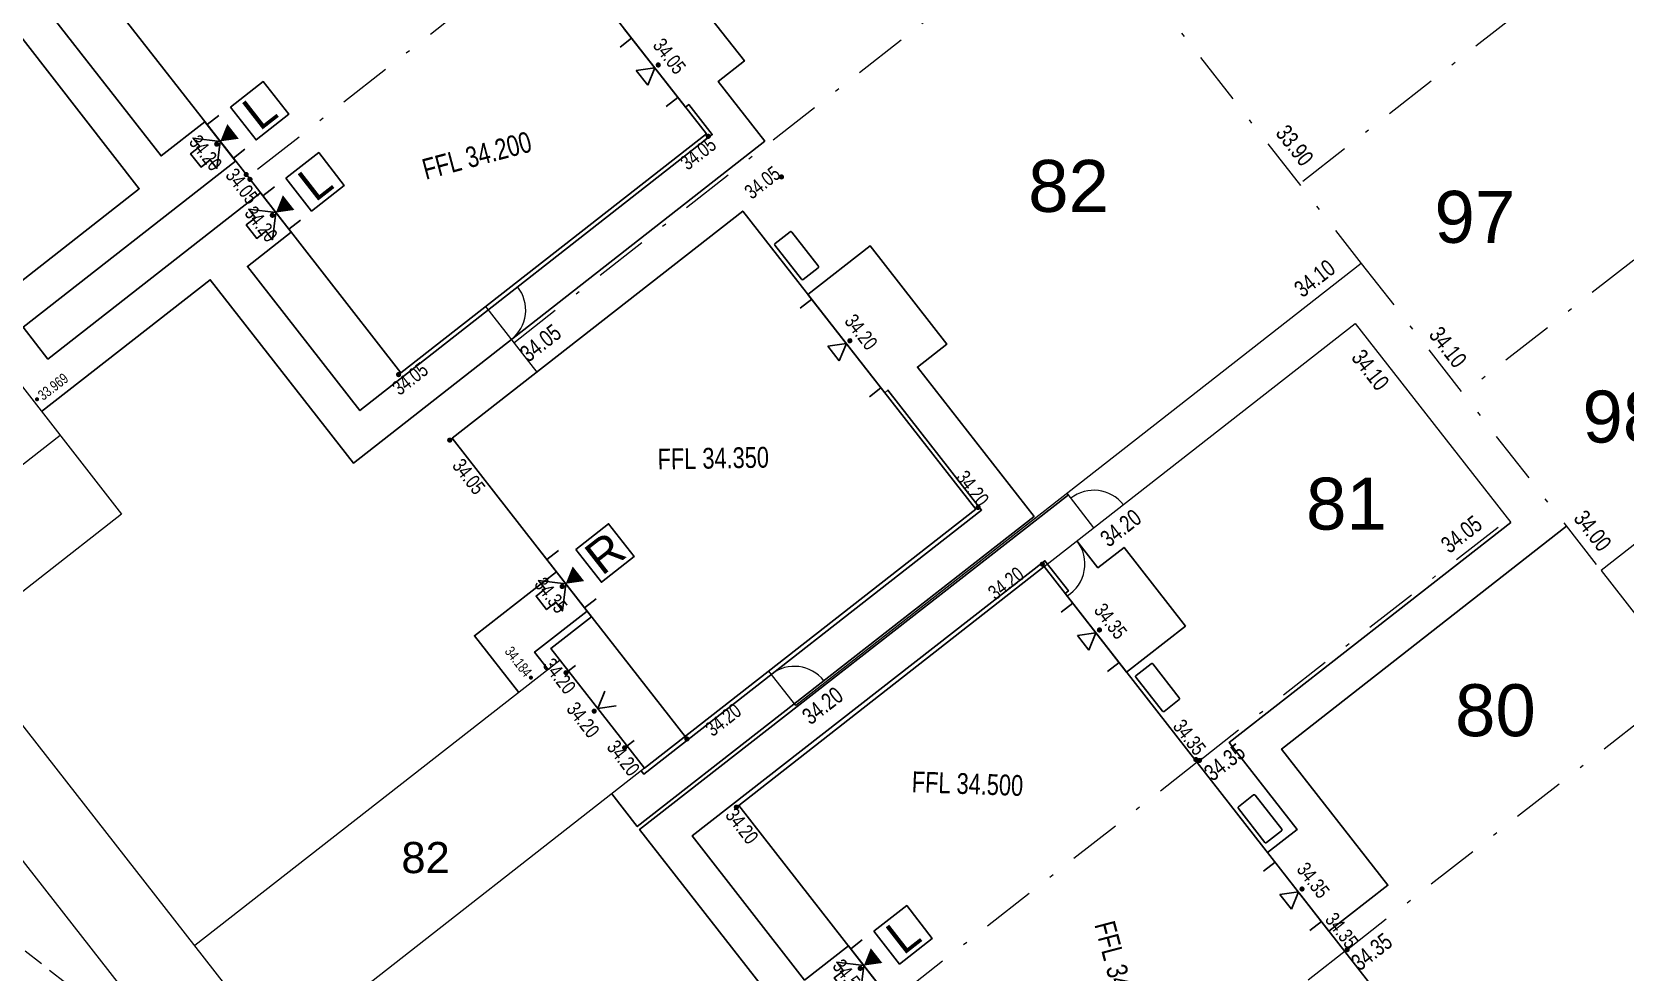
# Model space of a CAD drawing. Header units: metres. Extents: x 337936 to 338610, y 373199 to 374026.
# Drawn here: x 338052.65 to 338090.99, y 373736.12 to 373758.74 of the extents above; entities that cross this region are included whole.
import ezdxf

# ---------------------------------------------------------------- set-up
doc = ezdxf.new("R2010")
doc.units = ezdxf.units.M
doc.linetypes.add('DASHDOT', pattern=[25.4, 12.7, -6.35, 0, -6.35])
doc.linetypes.add('DASHED', pattern=[0.75, 0.5, -0.25])
for name, color, linetype in [('A-WH_HT-Access-Main', 252, 'Continuous'), ('A-WH_HT-Services-ASHP', 252, 'Continuous'), ('A-WH_HT-Wall-Party Wall Line', 252, 'Continuous'), ('A-WH_HT-Wall-Structure', 252, 'Continuous'), ('DGL-Paths', 252, 'Continuous'), ('EXTERNAL_WORKS_BACK_OF_FOOTWAY_LEVELS', 7, 'Continuous'), ('HOUSE_EXTERNAL_LEVELS', 7, 'Continuous'), ('HOUSE_SLAB_LEVEL', 7, 'Continuous'), ('PLOT_BOUNDARY_ANNOTATION', 7, 'Continuous')]:
    doc.layers.add(name, color=color, linetype=linetype)
doc.layers.add('A-WH_HT-Wall-Door Openings', color=252, linetype='Continuous', plot=False)
for name, color, linetype, lineweight in [('DGL_BT Gates', 252, 'Continuous', 9), ('DGL_BT Rear Fencing', 252, 'DASHDOT', 9), ('DGL_BT-Screen Fence', 252, 'FENCELINE2', 9), ('DGL_DRIVE', 252, 'Continuous', 9), ('DGL_Footpath', 252, 'Continuous', 9), ('DGL_Plot Parking', 252, 'Continuous', 9), ('DGL_PlotNo', 252, 'Continuous', 9), ('DGL_VERGE', 252, 'DASHED', 9)]:
    doc.layers.add(name, color=color, linetype=linetype, lineweight=lineweight)
doc.layers.add('HOUSE_DOORS', color=3, linetype='Continuous', true_color=0x00ff00)
doc.styles.add('AnnotativeArial', font='arial.ttf', dxfattribs={"height": 2})
doc.styles.add('ESTROAD', font='arial.ttf', dxfattribs={"width": 0.75})
doc.styles.get("Standard").update_dxf_attribs({"font": 'arial.ttf'})
doc.linetypes.add('FENCELINE2', pattern='A,6.35,-2.54,[132,ltypeshp.shx,S=2.54,R=0,X=-2.54,Y=0],-2.54,25.4', length=36.83)

msp = doc.modelspace()

# ---------------------------------------------------------------- hatches: boundary and pattern name
at = {"layer": 'EXTERNAL_WORKS_BACK_OF_FOOTWAY_LEVELS'}
h = msp.add_hatch(color=256, dxfattribs=at)
edge = h.paths.add_edge_path(flags=17)
edge.add_ellipse((338052.776, 373749.901), major_axis=(0.0354, 0.0354), ratio=1, start_angle=45, end_angle=225, ccw=False)
edge.add_ellipse((338052.776, 373749.901), major_axis=(0.0354, 0.0354), ratio=1, start_angle=225, end_angle=405, ccw=False)
h = msp.add_hatch(color=256, dxfattribs=at)
edge = h.paths.add_edge_path(flags=17)
edge.add_ellipse((338064.659, 373743.207), major_axis=(0.0354, 0.0354), ratio=1, start_angle=45, end_angle=225, ccw=False)
edge.add_ellipse((338064.659, 373743.207), major_axis=(0.0354, 0.0354), ratio=1, start_angle=225, end_angle=405, ccw=False)
at = {"layer": 'HOUSE_DOORS'}
for points in [[(338057.185, 373756.103), (338057.354, 373756.52), (338057.631, 373756.166)], [(338058.523, 373754.391), (338058.691, 373754.809), (338058.968, 373754.454)], [(338065.497, 373745.465), (338065.665, 373745.882), (338065.942, 373745.528)], [(338072.671, 373736.283), (338072.839, 373736.7), (338073.116, 373736.345)]]:
    msp.add_hatch(color=256, dxfattribs=at).paths.add_polyline_path(points, flags=17)
at = {"layer": 'HOUSE_EXTERNAL_LEVELS'}
h = msp.add_hatch(color=256, dxfattribs=at)
edge = h.paths.add_edge_path(flags=17)
edge.add_ellipse((338067.724, 373757.94), major_axis=(0.0448, 0.0448), ratio=1, start_angle=83, end_angle=263, ccw=False)
edge.add_ellipse((338067.724, 373757.94), major_axis=(0.0448, 0.0448), ratio=1, start_angle=263, end_angle=443, ccw=False)
h = msp.add_hatch(color=256, dxfattribs=at)
edge = h.paths.add_edge_path(flags=17)
edge.add_ellipse((338057.1, 373756.037), major_axis=(-0.0448, 0.0448), ratio=1, start_angle=172.9748, end_angle=352.9748, ccw=False)
edge.add_ellipse((338057.1, 373756.037), major_axis=(-0.0448, 0.0448), ratio=1, start_angle=-7.0252, end_angle=172.9748, ccw=False)
h = msp.add_hatch(color=256, dxfattribs=at)
edge = h.paths.add_edge_path(flags=17)
edge.add_ellipse((338068.928, 373756.224), major_axis=(0.0448, 0.0448), ratio=1, start_angle=263, end_angle=443, ccw=False)
edge.add_ellipse((338068.928, 373756.224), major_axis=(0.0448, 0.0448), ratio=1, start_angle=83, end_angle=263, ccw=False)
h = msp.add_hatch(color=256, dxfattribs=at)
edge = h.paths.add_edge_path(flags=17)
edge.add_ellipse((338057.809, 373755.305), major_axis=(-0.0448, 0.0448), ratio=1, start_angle=83, end_angle=263, ccw=False)
edge.add_ellipse((338057.809, 373755.305), major_axis=(-0.0448, 0.0448), ratio=1, start_angle=-97, end_angle=83, ccw=False)
h = msp.add_hatch(color=256, dxfattribs=at)
edge = h.paths.add_edge_path(flags=17)
edge.add_ellipse((338070.689, 373755.248), major_axis=(0.0448, 0.0448), ratio=1, start_angle=263, end_angle=443, ccw=False)
edge.add_ellipse((338070.689, 373755.248), major_axis=(0.0448, 0.0448), ratio=1, start_angle=83, end_angle=263, ccw=False)
h = msp.add_hatch(color=256, dxfattribs=at)
edge = h.paths.add_edge_path(flags=17)
edge.add_ellipse((338057.899, 373755.189), major_axis=(0.0448, 0.0448), ratio=1, start_angle=83, end_angle=263, ccw=False)
edge.add_ellipse((338057.899, 373755.189), major_axis=(0.0448, 0.0448), ratio=1, start_angle=263, end_angle=443, ccw=False)
h = msp.add_hatch(color=256, dxfattribs=at)
edge = h.paths.add_edge_path(flags=17)
edge.add_ellipse((338058.437, 373754.325), major_axis=(0.0448, 0.0448), ratio=1, start_angle=263, end_angle=443, ccw=False)
edge.add_ellipse((338058.437, 373754.325), major_axis=(0.0448, 0.0448), ratio=1, start_angle=83, end_angle=263, ccw=False)
h = msp.add_hatch(color=256, dxfattribs=at)
edge = h.paths.add_edge_path(flags=17)
edge.add_ellipse((338072.335, 373751.308), major_axis=(0.0448, 0.0448), ratio=1, start_angle=83, end_angle=263, ccw=False)
edge.add_ellipse((338072.335, 373751.308), major_axis=(0.0448, 0.0448), ratio=1, start_angle=263, end_angle=443, ccw=False)
h = msp.add_hatch(color=256, dxfattribs=at)
edge = h.paths.add_edge_path(flags=17)
edge.add_ellipse((338061.475, 373750.494), major_axis=(0.0448, 0.0448), ratio=1, start_angle=263, end_angle=443, ccw=False)
edge.add_ellipse((338061.475, 373750.494), major_axis=(0.0448, 0.0448), ratio=1, start_angle=83, end_angle=263, ccw=False)
h = msp.add_hatch(color=256, dxfattribs=at)
edge = h.paths.add_edge_path(flags=17)
edge.add_ellipse((338062.706, 373748.918), major_axis=(-0.0448, 0.0448), ratio=1, start_angle=-97, end_angle=83, ccw=False)
edge.add_ellipse((338062.706, 373748.918), major_axis=(-0.0448, 0.0448), ratio=1, start_angle=83, end_angle=263, ccw=False)
h = msp.add_hatch(color=256, dxfattribs=at)
edge = h.paths.add_edge_path(flags=17)
edge.add_ellipse((338075.421, 373747.301), major_axis=(-0.0448, 0.0448), ratio=1, start_angle=83, end_angle=263, ccw=False)
edge.add_ellipse((338075.421, 373747.301), major_axis=(-0.0448, 0.0448), ratio=1, start_angle=-97, end_angle=83, ccw=False)
h = msp.add_hatch(color=256, dxfattribs=at)
edge = h.paths.add_edge_path(flags=17)
edge.add_ellipse((338076.966, 373745.936), major_axis=(-0.0448, 0.0448), ratio=1, start_angle=172.9927, end_angle=352.9927, ccw=False)
edge.add_ellipse((338076.966, 373745.936), major_axis=(-0.0448, 0.0448), ratio=1, start_angle=-7.0073, end_angle=172.9927, ccw=False)
h = msp.add_hatch(color=256, dxfattribs=at)
edge = h.paths.add_edge_path(flags=17)
edge.add_ellipse((338065.411, 373745.398), major_axis=(0.0448, 0.0448), ratio=1, start_angle=263, end_angle=443, ccw=False)
edge.add_ellipse((338065.411, 373745.398), major_axis=(0.0448, 0.0448), ratio=1, start_angle=83, end_angle=263, ccw=False)
h = msp.add_hatch(color=256, dxfattribs=at)
edge = h.paths.add_edge_path(flags=17)
edge.add_ellipse((338078.34, 373744.353), major_axis=(0.0448, 0.0448), ratio=1, start_angle=83, end_angle=263, ccw=False)
edge.add_ellipse((338078.34, 373744.353), major_axis=(0.0448, 0.0448), ratio=1, start_angle=263, end_angle=443, ccw=False)
h = msp.add_hatch(color=256, dxfattribs=at)
edge = h.paths.add_edge_path(flags=17)
edge.add_ellipse((338065.505, 373743.325), major_axis=(0.0448, 0.0448), ratio=1, start_angle=-7, end_angle=173, ccw=False)
edge.add_ellipse((338065.505, 373743.325), major_axis=(0.0448, 0.0448), ratio=1, start_angle=173, end_angle=353, ccw=False)
h = msp.add_hatch(color=256, dxfattribs=at)
edge = h.paths.add_edge_path(flags=17)
edge.add_ellipse((338066.183, 373742.401), major_axis=(-0.0448, 0.0448), ratio=1, start_angle=173, end_angle=353, ccw=False)
edge.add_ellipse((338066.183, 373742.401), major_axis=(-0.0448, 0.0448), ratio=1, start_angle=-7, end_angle=173, ccw=False)
h = msp.add_hatch(color=256, dxfattribs=at)
edge = h.paths.add_edge_path(flags=17)
edge.add_ellipse((338066.915, 373741.52), major_axis=(0.0448, 0.0448), ratio=1, start_angle=-7, end_angle=173, ccw=False)
edge.add_ellipse((338066.915, 373741.52), major_axis=(0.0448, 0.0448), ratio=1, start_angle=173, end_angle=353, ccw=False)
h = msp.add_hatch(color=256, dxfattribs=at)
edge = h.paths.add_edge_path(flags=17)
edge.add_ellipse((338068.413, 373741.732), major_axis=(0.0448, 0.0448), ratio=1, start_angle=83, end_angle=263, ccw=False)
edge.add_ellipse((338068.413, 373741.732), major_axis=(0.0448, 0.0448), ratio=1, start_angle=263, end_angle=443, ccw=False)
h = msp.add_hatch(color=256, dxfattribs=at)
edge = h.paths.add_edge_path(flags=17)
edge.add_ellipse((338080.659, 373741.239), major_axis=(0.0448, 0.0448), ratio=1, start_angle=172.8114, end_angle=352.8114, ccw=False)
edge.add_ellipse((338080.659, 373741.239), major_axis=(0.0448, 0.0448), ratio=1, start_angle=-7.1886, end_angle=172.8114, ccw=False)
h = msp.add_hatch(color=256, dxfattribs=at)
edge = h.paths.add_edge_path(flags=17)
edge.add_ellipse((338080.747, 373741.215), major_axis=(0.0448, 0.0448), ratio=1, start_angle=83, end_angle=263, ccw=False)
edge.add_ellipse((338080.747, 373741.215), major_axis=(0.0448, 0.0448), ratio=1, start_angle=263, end_angle=443, ccw=False)
h = msp.add_hatch(color=256, dxfattribs=at)
edge = h.paths.add_edge_path(flags=17)
edge.add_ellipse((338069.604, 373740.092), major_axis=(0.0448, 0.0448), ratio=1, start_angle=-7.0252, end_angle=172.9748, ccw=False)
edge.add_ellipse((338069.604, 373740.092), major_axis=(0.0448, 0.0448), ratio=1, start_angle=172.9748, end_angle=352.9748, ccw=False)
h = msp.add_hatch(color=256, dxfattribs=at)
edge = h.paths.add_edge_path(flags=17)
edge.add_ellipse((338083.215, 373738.123), major_axis=(-0.0448, 0.0448), ratio=1, start_angle=-7.1886, end_angle=172.8114, ccw=False)
edge.add_ellipse((338083.215, 373738.123), major_axis=(-0.0448, 0.0448), ratio=1, start_angle=172.8114, end_angle=352.8114, ccw=False)
h = msp.add_hatch(color=256, dxfattribs=at)
edge = h.paths.add_edge_path(flags=17)
edge.add_ellipse((338084.301, 373736.666), major_axis=(0.0448, 0.0448), ratio=1, start_angle=172.8114, end_angle=352.8114, ccw=False)
edge.add_ellipse((338084.301, 373736.666), major_axis=(0.0448, 0.0448), ratio=1, start_angle=-7.1886, end_angle=172.8114, ccw=False)
h = msp.add_hatch(color=256, dxfattribs=at)
edge = h.paths.add_edge_path(flags=17)
edge.add_ellipse((338084.301, 373736.666), major_axis=(-0.0448, 0.0448), ratio=1, start_angle=-97, end_angle=83, ccw=False)
edge.add_ellipse((338084.301, 373736.666), major_axis=(-0.0448, 0.0448), ratio=1, start_angle=83, end_angle=263, ccw=False)
h = msp.add_hatch(color=256, dxfattribs=at)
edge = h.paths.add_edge_path(flags=17)
edge.add_ellipse((338072.585, 373736.216), major_axis=(-0.0448, 0.0448), ratio=1, start_angle=172.9748, end_angle=352.9748, ccw=False)
edge.add_ellipse((338072.585, 373736.216), major_axis=(-0.0448, 0.0448), ratio=1, start_angle=-7.0252, end_angle=172.9748, ccw=False)

# ---------------------------------------------------------------- linework, layer by layer
at = {"layer": 'A-WH_HT-Access-Main'}
for points in [[(338057.185, 373756.103), (338056.532, 373756.183), (338056.693, 373755.978), (338056.472, 373755.806), (338056.724, 373755.483), (338056.945, 373755.656), (338057.105, 373755.451), (338057.185, 373756.103)], [(338058.523, 373754.391), (338057.87, 373754.472), (338058.03, 373754.266), (338057.81, 373754.094), (338058.062, 373753.771), (338058.282, 373753.944), (338058.443, 373753.739), (338058.523, 373754.391)], [(338065.497, 373745.465), (338064.844, 373745.545), (338065.004, 373745.34), (338064.783, 373745.168), (338065.036, 373744.845), (338065.256, 373745.018), (338065.416, 373744.812), (338065.497, 373745.465)], [(338072.671, 373736.283), (338072.018, 373736.363), (338072.178, 373736.158), (338071.957, 373735.985), (338072.21, 373735.663), (338072.43, 373735.835), (338072.59, 373735.63), (338072.671, 373736.283)]]:
    msp.add_lwpolyline(points, dxfattribs=at)
at = {"layer": 'A-WH_HT-Services-ASHP'}
for points in [[(338071.21, 373752.783, -0.414214), (338071.168, 373752.788), (338070.531, 373753.604, -0.414214), (338070.536, 373753.646), (338070.897, 373753.928, -0.414214), (338070.939, 373753.922), (338071.576, 373753.107, -0.414214), (338071.571, 373753.065)], [(338079.222, 373743.259, 0.414214), (338079.217, 373743.217), (338079.854, 373742.401, 0.414214), (338079.896, 373742.396), (338080.257, 373742.678, 0.414214), (338080.262, 373742.72), (338079.625, 373743.536, 0.414214), (338079.583, 373743.541)], [(338082.362, 373739.24, -0.414214), (338082.32, 373739.245), (338081.683, 373740.061, -0.414214), (338081.688, 373740.103), (338082.049, 373740.385, -0.414214), (338082.091, 373740.38), (338082.728, 373739.564, -0.414214), (338082.723, 373739.522)]]:
    msp.add_lwpolyline(points, format="xyb", close=True, dxfattribs=at)
at = {"layer": 'A-WH_HT-Wall-Door Openings', "linetype": 'ByBlock'}
for p, q in [((338067.082, 373758.586), (338066.804, 373758.369)), ((338068.196, 373757.16), (338067.918, 373756.943)), ((338057.148, 373756.723), (338056.87, 373756.506)), ((338057.778, 373755.917), (338057.5, 373755.7)), ((338058.486, 373755.011), (338058.208, 373754.794)), ((338059.115, 373754.206), (338058.837, 373753.988)), ((338071.416, 373752.309), (338071.138, 373752.092)), ((338073.084, 373750.173), (338072.806, 373749.956)), ((338065.321, 373746.262), (338065.043, 373746.045)), ((338066.228, 373745.102), (338065.95, 373744.885)), ((338077.697, 373744.999), (338077.42, 373744.782)), ((338065.733, 373743.502), (338065.563, 373743.37)), ((338078.812, 373743.573), (338078.534, 373743.356)), ((338067.142, 373741.698), (338066.973, 373741.565)), ((338082.567, 373738.766), (338082.29, 373738.549)), ((338083.682, 373737.34), (338083.404, 373737.123)), ((338072.634, 373736.903), (338072.356, 373736.686))]:
    msp.add_line(p, q, dxfattribs=at)
at = {"layer": 'A-WH_HT-Wall-Party Wall Line', "linetype": 'DASHDOT', "lineweight": 15, "ltscale": 0.1}
for points in [[(338065.322, 373761.082), (338057.736, 373755.155)], [(338080.808, 373741.262), (338073.221, 373735.335)], [(338084.362, 373736.713), (338076.775, 373730.786)]]:
    msp.add_lwpolyline(points, dxfattribs=at)
at = {"layer": 'A-WH_HT-Wall-Structure', "lineweight": -3}
for points in [[(338057.854, 373755.247), (338054.175, 373759.956), (338061.526, 373765.698), (338065.204, 373760.99)], [(338057.854, 373755.247), (338061.533, 373750.539), (338068.883, 373756.282), (338065.204, 373760.99)], [(338073.339, 373735.427), (338069.661, 373740.135), (338077.011, 373745.878), (338080.69, 373741.169)], [(338084.243, 373736.621), (338080.69, 373741.169)], [(338076.893, 373730.878), (338080.572, 373726.17), (338087.922, 373731.912), (338084.243, 373736.621)]]:
    msp.add_lwpolyline(points, dxfattribs=at)
at = {"layer": 'A-WH_HT-Wall-Structure'}
msp.add_lwpolyline([(338067.393, 373741.028), (338065.143, 373743.908), (338066.118, 373744.669), (338062.764, 373748.963), (338069.759, 373754.428), (338075.363, 373747.256)], close=True, dxfattribs=at)
msp.add_lwpolyline([(338064.842, 373746.303), (338068.368, 373741.79)], dxfattribs=at)
at = {"layer": 'DGL-Paths'}
for points in [[(338068.317, 373759.927), (338069.796, 373758.037), (338069.166, 373757.544), (338070.288, 373756.111), (338060.392, 373748.364), (338056.944, 373752.777), (338052.882, 373749.603)], [(338051.884, 373752.342), (338055.237, 373754.962), (338051.789, 373759.375)], [(338053.053, 373759.22), (338055.762, 373755.753), (338056.816, 373756.576), (338057.555, 373755.631), (338052.438, 373751.633), (338053.037, 373750.867), (338058.153, 373754.864), (338058.892, 373753.919), (338057.838, 373753.095), (338060.547, 373749.628), (338069.024, 373756.265), (338068.458, 373756.989), (338068.379, 373756.927), (338066.899, 373758.817)], [(338067.314, 373740.967), (338067.375, 373740.888), (338075.504, 373747.238), (338073.252, 373750.121), (338073.173, 373750.059), (338071.326, 373752.423), (338072.823, 373753.592), (338074.67, 373751.228), (338073.961, 373750.675), (338076.767, 373747.083), (338067.22, 373739.625), (338066.605, 373740.413)], [(338077.592, 373747.599), (338067.275, 373739.555), (338070.723, 373735.142), (338066.66, 373731.968)], [(338088.237, 373746.939), (338081.46, 373741.645), (338083.095, 373739.553), (338082.386, 373738.999), (338083.863, 373737.107), (338085.282, 373738.215), (338082.724, 373741.49), (338089.579, 373746.846)], [(338068.367, 373729.783), (338073.247, 373733.596), (338073.432, 373733.359), (338074.378, 373734.098), (338073.639, 373735.044), (338072.585, 373734.22), (338071.986, 373734.987), (338073.04, 373735.81), (338072.301, 373736.756), (338071.247, 373735.932), (338068.539, 373739.399), (338077.029, 373746.019), (338077.594, 373745.294), (338077.516, 373745.233), (338078.991, 373743.34), (338080.411, 373744.447), (338078.935, 373746.34), (338078.304, 373745.848), (338077.8, 373746.494)], [(338065.272, 373745.753), (338063.302, 373744.213), (338064.366, 373742.851)], [(338066.011, 373744.807), (338064.75, 373743.822), (338065.075, 373743.405)]]:
    msp.add_lwpolyline(points, dxfattribs=at)
at = {"layer": 'DGL_BT Gates'}
for centre, start, end in [((338063.634, 373752.045), 308, 38.0582), ((338078.207, 373746.812), 38, 128), ((338077.091, 373745.94), 301.5322, 38), ((338071, 373742.578), 38, 128)]:
    msp.add_arc(centre, 0.9, start, end, dxfattribs=at)
at = {"layer": 'DGL_BT Rear Fencing', "ltscale": 0.1}
for p, q in [((338075.893, 373764.364), (338084.639, 373753.17)), ((338064.245, 373751.262), (338077.834, 373761.879)), ((338095.362, 373756.498), (338087.089, 373750.034)), ((338084.639, 373753.17), (338090.41, 373745.782)), ((338084.243, 373736.621), (338092.518, 373743.085))]:
    msp.add_line(p, q, dxfattribs=at)
at = {"layer": 'DGL_BT Rear Fencing', "ltscale": 0.1, "flags": 128}
for points in [[(338090.48, 373760.799), (338083.152, 373755.073)], [(338080.69, 373741.169), (338088.176, 373747.018)]]:
    msp.add_lwpolyline(points, dxfattribs=at)
at = {"layer": 'DGL_BT-Screen Fence', "ltscale": 0.03}
for p, q in [((338063.568, 373752.129), (338064.799, 373750.553)), ((338078.207, 373746.812), (338077.56, 373747.639))]:
    msp.add_line(p, q, dxfattribs=at)
at = {"layer": 'DGL_BT-Screen Fence', "ltscale": 0.03, "flags": 128}
for points in [[(338084.639, 373753.17), (338071.031, 373742.538), (338070.385, 373743.366)], [(338098.684, 373752.247), (338090.41, 373745.782), (338094.513, 373740.531)], [(338077.011, 373745.878), (338084.497, 373751.727), (338088.237, 373746.939)]]:
    msp.add_lwpolyline(points, dxfattribs=at)
at = {"layer": 'DGL_DRIVE'}
for p, q in [((338053.33, 373749.029), (338049.39, 373745.951)), ((338065.361, 373743.629), (338056.57, 373736.761)), ((338067.393, 373741.028), (338058.602, 373734.16))]:
    msp.add_line(p, q, dxfattribs=at)
msp.add_lwpolyline([(338047.913, 373747.842), (338051.853, 373750.92), (338054.808, 373747.138), (338050.868, 373744.06)], dxfattribs=at)
at = {"layer": 'DGL_Footpath', "flags": 128}
for points in [[(338070.625, 373718.772), (338030.838, 373769.696, -0.132979), (338027.794, 373776.921, 0.132979), (338020.74, 373793.659)], [(338054.994, 373735.529), (338029.262, 373768.465, -0.108553), (338026.109, 373775.044, -0.108553)]]:
    msp.add_lwpolyline(points, format="xyb", dxfattribs=at)
at = {"layer": 'DGL_VERGE', "flags": 128}
msp.add_lwpolyline([(338054.063, 373735.398), (338047.521, 373740.51)], dxfattribs=at)
at = {"layer": 'HOUSE_DOORS'}
for p, q in [((338067.639, 373757.873), (338067.193, 373757.811)), ((338067.193, 373757.811), (338067.47, 373757.456)), ((338067.639, 373757.873), (338067.47, 373757.456)), ((338072.25, 373751.241), (338071.804, 373751.178)), ((338071.804, 373751.178), (338072.081, 373750.824)), ((338072.25, 373751.241), (338072.081, 373750.824)), ((338078.255, 373744.286), (338077.809, 373744.223)), ((338077.809, 373744.223), (338078.086, 373743.869)), ((338078.255, 373744.286), (338078.086, 373743.869)), ((338066.268, 373742.468), (338066.437, 373742.885)), ((338066.268, 373742.468), (338066.714, 373742.53)), ((338083.129, 373738.057), (338082.683, 373737.995)), ((338083.129, 373738.057), (338082.959, 373737.64)), ((338082.683, 373737.995), (338082.959, 373737.64))]:
    msp.add_line(p, q, dxfattribs=at)
at = {"layer": 'HOUSE_EXTERNAL_LEVELS', "color": 0, "flags": 128}
for points in [[(338057.429, 373756.928), (338058.218, 373757.543), (338058.833, 373756.755), (338058.045, 373756.14), (338057.429, 373756.928)], [(338058.766, 373755.216), (338059.554, 373755.832), (338060.17, 373755.044), (338059.382, 373754.428), (338058.766, 373755.216)], [(338065.74, 373746.29), (338066.528, 373746.906), (338067.144, 373746.118), (338066.356, 373745.502), (338065.74, 373746.29)], [(338072.915, 373737.108), (338073.703, 373737.723), (338074.318, 373736.935), (338073.53, 373736.319), (338072.915, 373737.108)]]:
    msp.add_lwpolyline(points, dxfattribs=at)

# ---------------------------------------------------------------- texts
at = {"layer": 'DGL_Plot Parking', "insert": (338062.125, 373738.875), "char_height": 0.75, "attachment_point": 5, "style": 'AnnotativeArial'}
msp.add_mtext('82', dxfattribs=at)
at = {"layer": 'DGL_PlotNo', "char_height": 1.25, "width": 2.66537, "attachment_point": 5, "style": 'AnnotativeArial'}
for s, insert in [('82', (338077.597, 373755.023)), ('97', (338087.373, 373754.279)), ('98', (338090.936, 373749.476)), ('81', (338084.284, 373747.382)), ('80', (338087.869, 373742.414))]:
    msp.add_mtext(s, dxfattribs=dict(at, insert=insert))
at = {"layer": 'EXTERNAL_WORKS_BACK_OF_FOOTWAY_LEVELS', "linetype": 'Continuous', "style": 'ESTROAD', "width": 0.75}
for s, rotation, p in [('33.969', 38, (338052.922, 373749.859)), ('34.184', 308, (338064.015, 373743.831))]:
    msp.add_text(s, height=0.25, rotation=rotation, dxfattribs=at).set_placement(p)
at = {"layer": 'HOUSE_DOORS', "color": 100, "linetype": 'Continuous', "style": 'ESTROAD', "width": 0.75}
for s, rotation, p in [('34.05', 308, (338067.575, 373758.406)), ('34.20', 307.9748, (338056.413, 373756.081)), ('34.20', 308, (338057.75, 373754.369)), ('34.20', 308, (338072.187, 373751.772)), ('34.35', 308, (338064.723, 373745.444)), ('34.35', 308, (338078.19, 373744.819)), ('34.20', 308, (338065.496, 373742.445)), ('34.35', 307.8114, (338083.067, 373738.589)), ('34.50', 307.9748, (338071.898, 373736.261))]:
    msp.add_text(s, height=0.35, rotation=rotation, dxfattribs=at).set_placement(p)
at = {"layer": 'HOUSE_EXTERNAL_LEVELS', "color": 0, "linetype": 'Continuous', "style": 'ESTROAD', "width": 0.75}
for s, rotation, p in [('34.05', 38, (338068.431, 373755.393)), ('34.05', 308, (338057.291, 373755.281)), ('34.05', 38, (338069.975, 373754.695)), ('34.05', 38, (338061.499, 373749.977)), ('34.05', 308, (338062.748, 373748.297)), ('34.20', 308, (338074.87, 373748.013)), ('34.20', 37.9927, (338075.836, 373745.058)), ('34.20', 308, (338064.927, 373743.498)), ('34.20', 38, (338069.034, 373741.774)), ('34.35', 307.8114, (338080.09, 373742.028)), ('34.20', 308, (338066.466, 373741.527)), ('34.20', 307.9748, (338069.319, 373739.89)), ('34.35', 307.8114, (338083.751, 373737.382))]:
    msp.add_text(s, height=0.35, rotation=rotation, dxfattribs=at).set_placement(p)
at = {"layer": 'HOUSE_EXTERNAL_LEVELS', "color": 0, "char_height": 0.8, "width": 0.8, "attachment_point": 5, "line_spacing_factor": 0.888}
for s, insert, rotation in [('\\W1.00;L', (338058.131, 373756.842), 37.9748), ('\\W1.00;L', (338059.468, 373755.13), 38), ('\\W1.00;R', (338066.442, 373746.204), 38), ('\\W1.00;L', (338073.617, 373737.021), 37.9748)]:
    msp.add_mtext(s, dxfattribs=dict(at, insert=insert, rotation=rotation))
at = {"layer": 'HOUSE_SLAB_LEVEL', "color": 1, "linetype": 'Continuous', "true_color": 0xff0000, "style": 'ESTROAD', "width": 0.75}
for s, rotation, p in [('FFL 34.200', 15, (338062.13, 373755.177)), ('FFL 34.350', 1, (338067.713, 373748.212)), ('FFL 34.500', 358, (338073.819, 373740.453)), ('FFL 34.500', 284.8114, (338078.216, 373737.27))]:
    msp.add_text(s, height=0.5, rotation=rotation, dxfattribs=at).set_placement(p)
at = {"layer": 'PLOT_BOUNDARY_ANNOTATION', "linetype": 'Continuous', "style": 'ESTROAD', "width": 0.75}
for s, rotation, p in [('33.90', 308, (338082.561, 373756.296)), ('34.10', 38, (338083.228, 373752.33)), ('34.05', 38, (338064.602, 373750.777)), ('34.10', 308, (338086.249, 373751.445)), ('34.10', 308, (338084.382, 373750.897)), ('34.20', 38, (338078.563, 373746.327)), ('34.05', 38.0002, (338086.762, 373746.177)), ('34.00', 308, (338089.73, 373747.03)), ('34.20', 38, (338071.388, 373742.054)), ('34.35', 38.0002, (338081.061, 373740.696)), ('34.35', 38, (338084.6, 373736.136))]:
    msp.add_text(s, height=0.4, rotation=rotation, dxfattribs=at).set_placement(p)

doc.saveas('drawing.dxf')
